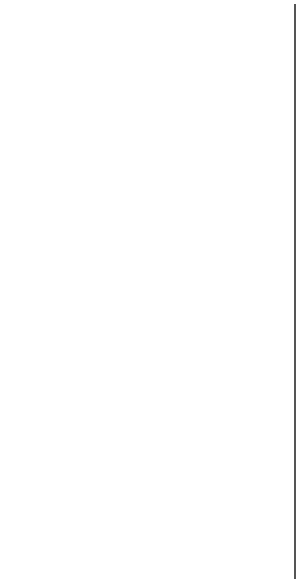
# Model space of a CAD drawing. Header units: millimetres. Extents: x -4585 to 3287, y -4875 to 2880.
# Drawn here: x 1817 to 3287, y -2154 to 746 of the extents above; entities that cross this region are included whole.
import ezdxf

# ---------------------------------------------------------------- set-up
doc = ezdxf.new("R2010")
doc.units = ezdxf.units.MM
doc.layers.add('DIKOM_ЗОНА', color=90, linetype='Continuous')
doc.layers.add('DIKOM_РАЗМЕР_ЗОНА', color=7, linetype='Continuous')
doc.styles.add('style1', font='arialbd.ttf', dxfattribs={"width": 0.8})
doc.dimstyles.new('1-50', dxfattribs={"dimtxt": 300, "dimasz": 200, "dimexe": 100, "dimexo": 0, "dimgap": 100, "dimtad": 1, "dimtxsty": 'style1', "dimcen": 200, "dimclrd": 7, "dimclre": 7, "dimclrt": 7, "dimadec": 1, "dimazin": 2, "dimtfac": 1, "dimtmove": 0, "dimatfit": 2, "dimfxl": 0, "dimlwd": 25, "dimlwe": 18, "dimarcsym": 0})

# ---------------------------------------------------------------- blocks, each defined once
blk = doc.blocks.new('*D7')
at = {"layer": 'Defpoints', "color": 0, "transparency": 16777216}
for p in [(-3687.1, -720.9), (3286.9, -927.7), (3286.9, -4775.1)]:
    blk.add_point(p, dxfattribs=at)
at = {"layer": 'DIKOM_РАЗМЕР_ЗОНА', "color": 7, "lineweight": 18, "transparency": 16777216}
for p, q in [((-3687.1, -720.9), (-3687.1, -4875.1)), ((3286.9, -927.7), (3286.9, -4875.1))]:
    blk.add_line(p, q, dxfattribs=at)
at = {"layer": 'DIKOM_РАЗМЕР_ЗОНА', "color": 7, "lineweight": 25, "transparency": 16777216}
blk.add_line((-3487.1, -4775.1), (3086.9, -4775.1), dxfattribs=at)
at = {"layer": 'DIKOM_РАЗМЕР_ЗОНА', "color": 7, "transparency": 16777216}
for points in [[(-3487.1, -4741.7), (-3487.1, -4808.4), (-3687.1, -4775.1)], [(3086.9, -4741.7), (3086.9, -4808.4), (3286.9, -4775.1)]]:
    blk.add_solid(points, dxfattribs=at)
at = {"layer": 'DIKOM_РАЗМЕР_ЗОНА', "color": 7, "transparency": 16777216, "insert": (-110.8, -4521.9), "char_height": 300, "attachment_point": 5, "style": 'style1'}
blk.add_mtext('7000', dxfattribs=at)

msp = doc.modelspace()

# ---------------------------------------------------------------- linework, layer by layer
at = {"layer": 'DIKOM_ЗОНА', "color": 3, "lineweight": 15}
msp.add_line((3286.869, 1879.614), (3286.869, -3074.617), dxfattribs=at)

# ---------------------------------------------------------------- dimensions: what is measured, and where the dimension line sits
at = {"layer": 'DIKOM_РАЗМЕР_ЗОНА'}
dim = msp.add_linear_dim(base=(3286.869, -4775.068), p1=(-3687.131, -720.863), p2=(3286.869, -927.711), text='7000', dimstyle='1-50', dxfattribs=at)
dim.commit()
dim.dimension.update_dxf_attribs({"geometry": '*D7', "text_midpoint": (-110.806, -4775.068), "dimtype": 160})

doc.saveas('drawing.dxf')
